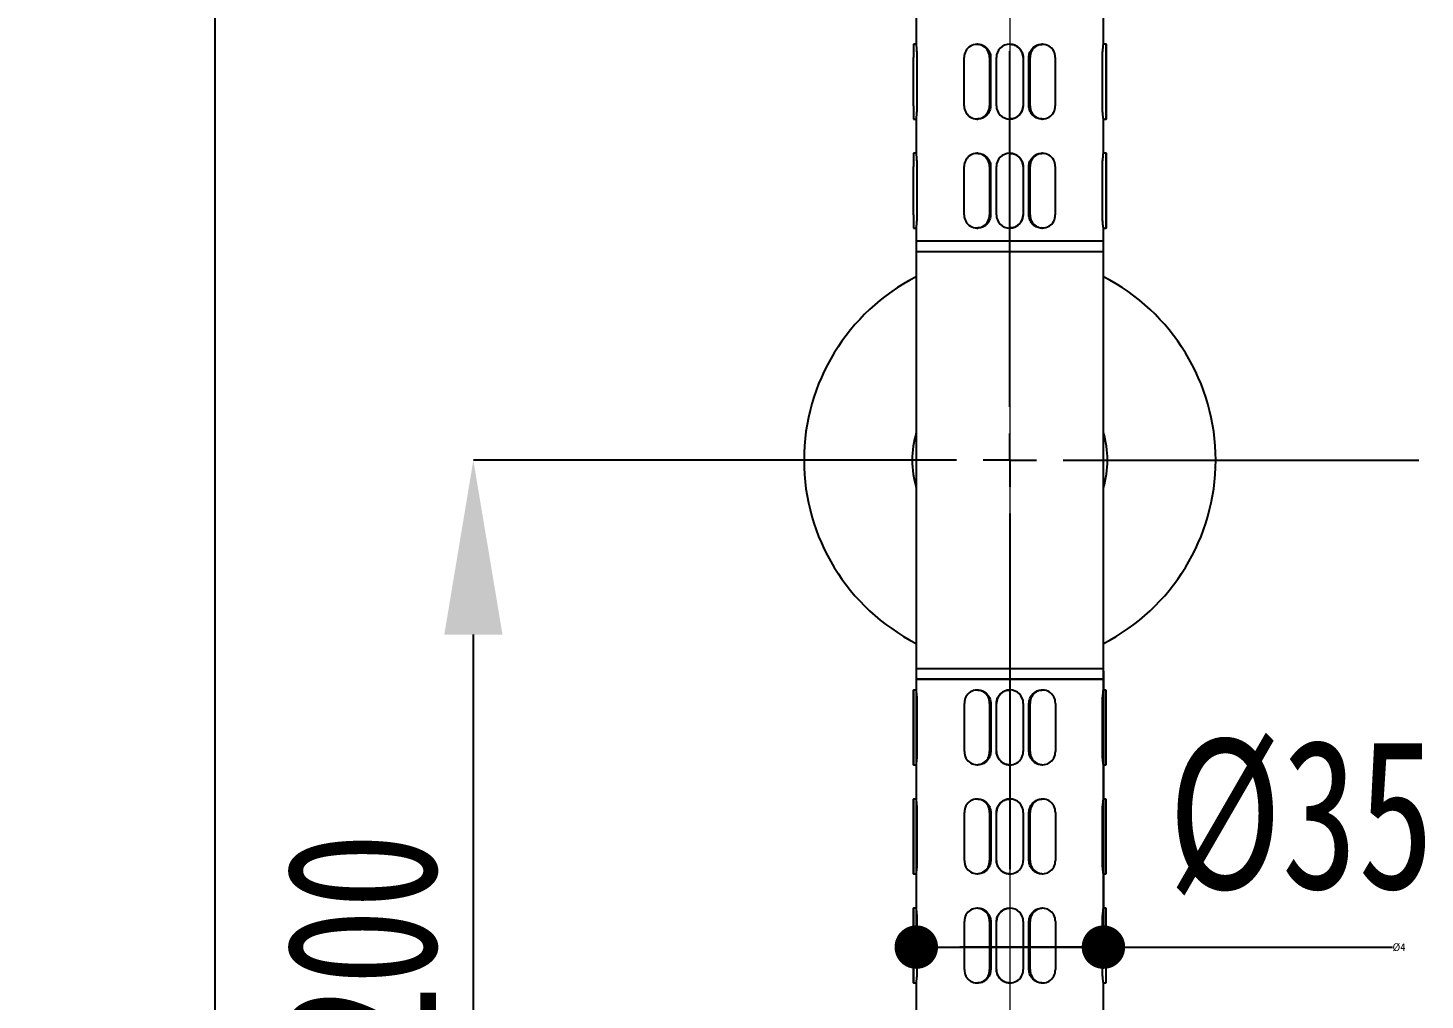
# Model space of a CAD drawing. Extents: x 0 to 951, y -2 to 427.
# Drawn here: x 110.74 to 143.4, y 125.36 to 148.09 of the extents above; entities that cross this region are included whole.
import ezdxf

# ---------------------------------------------------------------- set-up
doc = ezdxf.new("R2010")
doc.units = 0
doc.header["$LTSCALE"] = 23.1
doc.header["$MEASUREMENT"] = 0
doc.linetypes.add('CENTERX2', pattern=[20.32, 12.7, -2.54, 2.54, -2.54])
doc.layers.get('0').update_dxf_attribs({"linetype": 'CONTINUOUS'})
doc.layers.get('Defpoints').update_dxf_attribs({"linetype": 'CONTINUOUS'})
doc.layers.add('10', color=7, linetype='CONTINUOUS')
doc.layers.add('中心线层', color=1, linetype='CENTERX2', lineweight=25)
doc.styles.add('SLDTEXTSTYLE0', font='hyswlongfangsong.ttf')
doc.dimstyles.new('SLDDIMSTYLE0', dxfattribs={"dimtxt": 3.5, "dimasz": 4.08, "dimexe": 0, "dimexo": 0.0625, "dimgap": 0.875, "dimtad": 2, "dimdec": 0, "dimlfac": 5, "dimrnd": 1e-09, "dimzin": 12, "dimdsep": 46, "dimtxsty": 'SLDTEXTSTYLE0', "dimsah": 1, "dimcen": 0.09, "dimadec": 0, "dimazin": 3, "dimtfac": 1, "dimtdec": 0, "dimtofl": 0, "dimtmove": 0, "dimatfit": 3, "dimfxl": 1, "dimfrac": 2, "dimtolj": 1, "dimtzin": 12, "dimarcsym": 0})
doc.dimstyles.new('SLDDIMSTYLE2', dxfattribs={"dimtxt": 0.18, "dimasz": 1.016, "dimexe": 0, "dimexo": 0.0625, "dimgap": 0, "dimtad": 0, "dimtih": 1, "dimtoh": 1, "dimdec": 0, "dimrnd": 1e-09, "dimzin": 0, "dimdsep": 46, "dimtxsty": 'Standard', "dimblk1": 'DOT', "dimblk2": 'DOT', "dimsah": 1, "dimcen": 0.09, "dimadec": 0, "dimazin": 0, "dimtfac": 1.016, "dimtdec": 0, "dimtofl": 0, "dimtmove": 0, "dimatfit": 3, "dimldrblk": 'DOT', "dimfxl": 1, "dimfrac": 2, "dimtolj": 1, "dimtzin": 0, "dimarcsym": 0})

# ---------------------------------------------------------------- blocks, each defined once
blk = doc.blocks.new('*D33')
at = {"layer": '10', "color": 0, "lineweight": -2}
for p, q in [((135.819, 226.61), (115.115, 226.61)), ((115.115, 117.19), (115.115, 222.53)), ((136.582, 113.11), (115.115, 113.11))]:
    blk.add_line(p, q, dxfattribs=at)
at = {"layer": '10', "color": 0}
for points in [[(115.795, 222.53), (114.435, 222.53), (115.115, 226.61)], [(114.435, 117.19), (115.795, 117.19), (115.115, 113.11)]]:
    blk.add_solid(points, dxfattribs=at)
at = {"layer": 'Defpoints', "color": 0}
for p in [(115.115, 226.61), (135.882, 226.61), (136.645, 113.11)]:
    blk.add_point(p, dxfattribs=at)
at = {"layer": '10', "color": 0, "insert": (110.74, 168.486), "char_height": 3.5, "attachment_point": 2, "rotation": 90, "style": 'SLDTEXTSTYLE0'}
blk.add_mtext('\\A1;900', dxfattribs=at)
blk = doc.blocks.new('*D35')
at = {"layer": '10', "color": 0, "lineweight": -2}
for p, q in [((128.507, 137.985), (121.153, 137.985)), ((121.153, 117.19), (121.153, 133.905)), ((136.582, 113.11), (121.153, 113.11))]:
    blk.add_line(p, q, dxfattribs=at)
at = {"layer": '10', "color": 0}
for points in [[(121.833, 133.905), (120.473, 133.905), (121.153, 137.985)], [(120.473, 117.19), (121.833, 117.19), (121.153, 113.11)]]:
    blk.add_solid(points, dxfattribs=at)
at = {"layer": 'Defpoints', "color": 0}
for p in [(121.153, 137.985), (128.569, 137.985), (136.645, 113.11)]:
    blk.add_point(p, dxfattribs=at)
at = {"layer": '10', "color": 0, "insert": (116.778, 126.598), "char_height": 3.5, "attachment_point": 2, "rotation": 90, "style": 'SLDTEXTSTYLE0'}
blk.add_mtext('\\A1;200', dxfattribs=at)
blk = doc.blocks.new('_DOT')
at = {"color": 0, "linetype": 'ByBlock', "lineweight": -2}
blk.add_line((-0.5, 0), (-1, 0), dxfattribs=at)
at = {"color": 0, "linetype": 'ByBlock', "const_width": 0.5}
blk.add_lwpolyline([(-0.25, 0, 1), (0.25, 0, 1)], format="xyb", close=True, dxfattribs=at)
blk = doc.blocks.new('*D36')
at = {"layer": '10', "color": 0, "lineweight": -2}
for p, q in [((131.507, 133.048), (131.507, 126.598)), ((135.882, 133.048), (135.882, 126.598)), ((131.507, 126.598), (142.641, 126.598)), ((132.523, 126.598), (134.866, 126.598)), ((134.866, 126.598), (132.523, 126.598))]:
    blk.add_line(p, q, dxfattribs=at)
at = {"layer": 'Defpoints', "color": 0}
for p in [(131.507, 133.11), (135.882, 133.11), (135.882, 126.598)]:
    blk.add_point(p, dxfattribs=at)
at = {"layer": '10', "color": 0, "lineweight": -2, "xscale": 1.016, "yscale": 1.016, "zscale": 1.016, "rotation": 180}
blk.add_blockref('_DOT', (131.507, 126.598), dxfattribs=at)
at = {"layer": '10', "color": 0, "lineweight": -2, "xscale": 1.016, "yscale": 1.016, "zscale": 1.016}
blk.add_blockref('_DOT', (135.882, 126.598), dxfattribs=at)
at = {"layer": '10', "color": 0, "insert": (142.791, 126.688), "char_height": 0.18, "attachment_point": 2}
blk.add_mtext('\\A1;%%c4', dxfattribs=at)
blk = doc.blocks.new('SW_CENTERMARKSYMBOL_0')
at = {"layer": '中心线层', "color": 0}
for p, q in [((0, 1.25), (0, 9.5625)), ((0, 0), (0, 0.625)), ((-1.25, 0), (-9.5625, 0)), ((0, 0), (-0.625, 0)), ((0, 0), (0, -0.625)), ((0, 0), (0.625, 0)), ((1.25, 0), (9.5625, 0)), ((0, -1.25), (0, -9.5625))]:
    blk.add_line(p, q, dxfattribs=at)

msp = doc.modelspace()

# ---------------------------------------------------------------- linework, layer by layer
at = {"color": 7, "linetype": 'Continuous', "lineweight": 25}
for p, q in [((131.507, 148.514), (131.507, 147.706)), ((135.882, 147.707), (135.882, 148.515)), ((131.508, 147.71), (131.444, 147.71)), ((132.944, 147.71), (132.922, 147.71)), ((133.691, 147.71), (133.691, 147.71)), ((134.461, 147.71), (134.44, 147.71)), ((135.944, 147.71), (135.881, 147.71)), ((131.444, 146.273), (131.444, 147.398)), ((131.529, 146.273), (131.529, 147.398)), ((132.628, 146.273), (132.628, 147.398)), ((133.215, 147.398), (133.215, 146.273)), ((133.245, 147.398), (133.245, 146.273)), ((133.379, 146.273), (133.379, 147.398)), ((134.004, 147.398), (134.004, 146.273)), ((134.004, 147.398), (134.004, 146.273)), ((134.138, 146.273), (134.138, 147.398)), ((134.167, 146.273), (134.167, 147.398)), ((134.755, 147.398), (134.755, 146.273)), ((135.859, 146.273), (135.859, 147.398)), ((135.944, 146.273), (135.944, 147.398)), ((135.945, 147.398), (135.945, 146.273)), ((131.444, 145.96), (131.508, 145.96)), ((131.507, 145.964), (131.507, 145.156)), ((132.922, 145.96), (132.944, 145.96)), ((133.691, 145.96), (133.691, 145.96)), ((134.44, 145.96), (134.461, 145.96)), ((135.881, 145.96), (135.944, 145.96)), ((135.882, 145.157), (135.882, 145.965)), ((131.508, 145.16), (131.444, 145.16)), ((132.944, 145.16), (132.922, 145.16)), ((133.691, 145.16), (133.691, 145.16)), ((134.461, 145.16), (134.44, 145.16)), ((135.944, 145.16), (135.881, 145.16)), ((131.444, 143.723), (131.444, 144.848)), ((131.529, 143.723), (131.529, 144.848)), ((132.628, 143.723), (132.628, 144.848)), ((133.215, 144.848), (133.215, 143.723)), ((133.245, 144.848), (133.245, 143.723)), ((133.379, 143.723), (133.379, 144.848)), ((134.004, 144.848), (134.004, 143.723)), ((134.004, 144.848), (134.004, 143.723)), ((134.138, 143.723), (134.138, 144.848)), ((134.167, 143.723), (134.167, 144.848)), ((134.755, 144.848), (134.755, 143.723)), ((135.859, 143.723), (135.859, 144.848)), ((135.944, 143.723), (135.944, 144.848)), ((135.945, 144.848), (135.945, 143.723)), ((131.444, 143.41), (131.508, 143.41)), ((131.507, 143.414), (131.507, 143.11)), ((132.922, 143.41), (132.944, 143.41)), ((133.691, 143.41), (133.691, 143.41)), ((134.44, 143.41), (134.461, 143.41)), ((135.881, 143.41), (135.944, 143.41)), ((135.882, 143.11), (135.882, 143.415)), ((131.507, 143.11), (131.507, 142.86)), ((131.507, 143.11), (135.882, 143.11)), ((131.507, 143.11), (135.882, 143.11)), ((135.882, 142.86), (135.882, 143.11)), ((131.507, 142.86), (131.507, 137.985)), ((131.507, 142.86), (135.882, 142.86)), ((135.882, 137.985), (135.882, 142.86)), ((131.507, 137.985), (131.507, 133.11)), ((135.882, 133.11), (135.882, 137.985)), ((131.507, 133.11), (131.507, 132.86)), ((131.507, 133.11), (135.882, 133.11)), ((135.882, 132.86), (135.882, 133.11)), ((131.508, 132.61), (131.444, 132.61)), ((131.507, 132.86), (131.507, 132.607)), ((135.882, 132.86), (131.507, 132.86)), ((131.507, 132.86), (135.882, 132.86)), ((132.947, 132.61), (132.925, 132.61)), ((133.695, 132.61), (133.695, 132.61)), ((134.464, 132.61), (134.443, 132.61)), ((135.944, 132.61), (135.881, 132.61)), ((135.882, 132.607), (135.882, 132.86)), ((131.444, 131.173), (131.444, 132.298)), ((131.444, 132.298), (131.444, 131.173)), ((131.529, 131.173), (131.529, 132.298)), ((132.631, 131.173), (132.631, 132.298)), ((133.219, 132.298), (133.219, 131.173)), ((133.248, 132.298), (133.248, 131.173)), ((133.382, 131.173), (133.382, 132.298)), ((133.382, 131.173), (133.382, 132.298)), ((134.007, 132.298), (134.007, 131.173)), ((134.141, 131.173), (134.141, 132.298)), ((134.171, 131.173), (134.171, 132.298)), ((134.758, 132.298), (134.758, 131.173)), ((135.86, 131.173), (135.86, 132.298)), ((135.944, 131.173), (135.944, 132.298)), ((131.444, 130.86), (131.508, 130.86)), ((131.507, 130.864), (131.507, 130.057)), ((132.925, 130.86), (132.947, 130.86)), ((133.695, 130.86), (133.695, 130.86)), ((134.443, 130.86), (134.464, 130.86)), ((135.881, 130.86), (135.944, 130.86)), ((135.882, 130.057), (135.882, 130.864)), ((131.508, 130.06), (131.444, 130.06)), ((132.947, 130.06), (132.925, 130.06)), ((133.695, 130.06), (133.695, 130.06)), ((134.464, 130.06), (134.443, 130.06)), ((135.944, 130.06), (135.881, 130.06)), ((131.444, 128.623), (131.444, 129.748)), ((131.444, 129.748), (131.444, 128.623)), ((131.529, 128.623), (131.529, 129.748)), ((132.631, 128.623), (132.631, 129.748)), ((133.219, 129.748), (133.219, 128.623)), ((133.248, 129.748), (133.248, 128.623)), ((133.382, 128.623), (133.382, 129.748)), ((133.382, 128.623), (133.382, 129.748)), ((134.007, 129.748), (134.007, 128.623)), ((134.141, 128.623), (134.141, 129.748)), ((134.171, 128.623), (134.171, 129.748)), ((134.758, 129.748), (134.758, 128.623)), ((135.86, 128.623), (135.86, 129.748)), ((135.944, 128.623), (135.944, 129.748)), ((131.444, 128.31), (131.508, 128.31)), ((131.507, 128.314), (131.507, 127.507)), ((132.925, 128.31), (132.947, 128.31)), ((133.695, 128.31), (133.695, 128.31)), ((134.443, 128.31), (134.464, 128.31)), ((135.881, 128.31), (135.944, 128.31)), ((135.882, 127.507), (135.882, 128.314)), ((131.508, 127.51), (131.444, 127.51)), ((132.947, 127.51), (132.925, 127.51)), ((133.695, 127.51), (133.695, 127.51)), ((134.464, 127.51), (134.443, 127.51)), ((135.944, 127.51), (135.881, 127.51)), ((131.444, 126.073), (131.444, 127.198)), ((131.444, 127.198), (131.444, 126.073)), ((131.529, 126.073), (131.529, 127.198)), ((132.631, 126.073), (132.631, 127.198)), ((133.219, 127.198), (133.219, 126.073)), ((133.248, 127.198), (133.248, 126.073)), ((133.382, 126.073), (133.382, 127.198)), ((133.382, 126.073), (133.382, 127.198)), ((134.007, 127.198), (134.007, 126.073)), ((134.141, 126.073), (134.141, 127.198)), ((134.171, 126.073), (134.171, 127.198)), ((134.758, 127.198), (134.758, 126.073)), ((135.86, 126.073), (135.86, 127.198)), ((135.944, 126.073), (135.944, 127.198)), ((131.444, 125.76), (131.508, 125.76)), ((131.507, 125.764), (131.507, 124.957)), ((132.925, 125.76), (132.947, 125.76)), ((133.695, 125.76), (133.695, 125.76)), ((134.443, 125.76), (134.464, 125.76)), ((135.881, 125.76), (135.944, 125.76)), ((135.882, 124.957), (135.882, 125.764))]:
    msp.add_line(p, q, dxfattribs=at)
at = {"color": 7, "linetype": 'Continuous', "lineweight": 25, "flags": 128}
for points in [[(135.944, 147.398), (135.944, 147.518), (135.944, 147.619), (135.944, 147.687), (135.944, 147.71), (135.945, 147.687), (135.945, 147.619), (135.945, 147.518), (135.945, 147.398)], [(135.945, 146.273), (135.945, 146.153), (135.945, 146.052), (135.945, 145.984), (135.944, 145.96), (135.944, 145.984), (135.944, 146.052), (135.944, 146.153), (135.944, 146.273)], [(135.944, 144.848), (135.944, 144.968), (135.944, 145.069), (135.944, 145.137), (135.944, 145.16), (135.945, 145.137), (135.945, 145.069), (135.945, 144.968), (135.945, 144.848)], [(135.945, 143.723), (135.945, 143.603), (135.945, 143.502), (135.945, 143.434), (135.944, 143.41), (135.944, 143.434), (135.944, 143.502), (135.944, 143.603), (135.944, 143.723)], [(131.444, 132.298), (131.444, 132.418), (131.444, 132.519), (131.444, 132.587), (131.444, 132.61), (131.444, 132.587), (131.444, 132.519), (131.444, 132.418), (131.444, 132.298)], [(135.944, 132.298), (135.944, 132.418), (135.944, 132.519), (135.944, 132.587), (135.944, 132.61)], [(131.444, 131.173), (131.444, 131.053), (131.444, 130.952), (131.444, 130.884), (131.444, 130.86), (131.444, 130.884), (131.444, 130.952), (131.444, 131.053), (131.444, 131.173)], [(135.944, 130.86), (135.944, 130.884), (135.944, 130.952), (135.944, 131.053), (135.944, 131.173)], [(131.444, 129.748), (131.444, 129.868), (131.444, 129.969), (131.444, 130.037), (131.444, 130.06), (131.444, 130.037), (131.444, 129.969), (131.444, 129.868), (131.444, 129.748)], [(135.944, 129.748), (135.944, 129.868), (135.944, 129.969), (135.944, 130.037), (135.944, 130.06)], [(131.444, 128.623), (131.444, 128.503), (131.444, 128.402), (131.444, 128.334), (131.444, 128.31), (131.444, 128.334), (131.444, 128.402), (131.444, 128.503), (131.444, 128.623)], [(135.944, 128.31), (135.944, 128.334), (135.944, 128.402), (135.944, 128.503), (135.944, 128.623)], [(131.444, 127.198), (131.444, 127.318), (131.444, 127.419), (131.444, 127.487), (131.444, 127.51), (131.444, 127.487), (131.444, 127.419), (131.444, 127.318), (131.444, 127.198)], [(135.944, 127.198), (135.944, 127.318), (135.944, 127.419), (135.944, 127.487), (135.944, 127.51)], [(131.444, 126.073), (131.444, 125.953), (131.444, 125.852), (131.444, 125.784), (131.444, 125.76), (131.444, 125.784), (131.444, 125.852), (131.444, 125.953), (131.444, 126.073)], [(135.944, 125.76), (135.944, 125.784), (135.944, 125.852), (135.944, 125.953), (135.944, 126.073)]]:
    msp.add_lwpolyline(points, dxfattribs=at)
at = {"color": 7, "linetype": 'Continuous', "lineweight": 25}
for centre, radius, start, end in [((186.033, 147.476), 54.589, 179.7539, 180.0819), ((132.922, 147.413), 0.294, 357.1087, 182.8913), ((133.691, 147.398), 0.312, 0.0002, 179.9998), ((134.461, 147.413), 0.294, 357.1567, 182.8433), ((186.032, 146.195), 54.588, 179.9181, 180.2461), ((132.922, 146.258), 0.294, 177.1085, 2.8915), ((133.691, 146.273), 0.312, 180, 0), ((134.461, 146.258), 0.294, 177.1564, 2.8436), ((186.033, 144.926), 54.589, 179.7539, 180.0819), ((132.922, 144.863), 0.294, 357.1085, 182.8915), ((133.691, 144.848), 0.312, 360, 180), ((134.461, 144.863), 0.294, 357.1564, 182.8436), ((186.032, 143.645), 54.588, 179.9181, 180.2461), ((132.922, 143.708), 0.294, 177.1085, 2.8915), ((133.691, 143.723), 0.312, 180, 0), ((134.461, 143.708), 0.294, 177.1564, 2.8436), ((133.694, 137.985), 4.812, 117.0357, 242.9643), ((133.694, 137.985), 4.812, 297.0357, 62.9643), ((133.694, 137.985), 2.281, 163.517, 196.483), ((133.694, 137.985), 2.281, 343.517, 16.483), ((132.925, 132.313), 0.294, 357.1338, 182.8662), ((133.695, 132.298), 0.313, 0.0323, 179.9677), ((134.464, 132.313), 0.294, 357.1314, 182.8686), ((132.925, 131.158), 0.294, 177.1336, 2.8664), ((133.695, 131.173), 0.313, 179.9677, 0.0323), ((134.464, 131.158), 0.294, 177.1312, 2.8688), ((132.925, 129.763), 0.294, 357.1336, 182.8664), ((133.695, 129.748), 0.313, 0.0323, 179.9677), ((134.464, 129.763), 0.294, 357.1312, 182.8688), ((132.925, 128.608), 0.294, 177.1338, 2.8662), ((133.695, 128.623), 0.313, 179.9677, 0.0323), ((134.464, 128.608), 0.294, 177.1314, 2.8686), ((132.925, 127.213), 0.294, 357.1336, 182.8664), ((133.695, 127.198), 0.313, 0.0323, 179.9677), ((134.464, 127.213), 0.294, 357.1312, 182.8688), ((132.925, 126.058), 0.294, 177.1336, 2.8664), ((133.695, 126.073), 0.313, 179.9677, 0.0323), ((134.464, 126.058), 0.294, 177.1312, 2.8688)]:
    msp.add_arc(centre, radius, start, end, dxfattribs=at)
for points, knots in [([(131.529, 147.398), (131.528, 147.433), (131.527, 147.503), (131.52, 147.596), (131.513, 147.666), (131.507, 147.706), (131.508, 147.706), (131.508, 147.706)], [0, 0, 0, 0, 0.214719, 0.429389, 0.645437, 0.86241, 1, 1, 1, 1]), ([(132.944, 147.707), (132.954, 147.708), (132.998, 147.712), (133.074, 147.684), (133.158, 147.625), (133.218, 147.537), (133.242, 147.457), (133.244, 147.41), (133.245, 147.398)], [0, 0, 0, 0, 0.070496, 0.282951, 0.496156, 0.711255, 0.926479, 1, 1, 1, 1]), ([(133.692, 147.707), (133.703, 147.708), (133.749, 147.712), (133.829, 147.684), (133.915, 147.625), (133.977, 147.537), (134.002, 147.457), (134.003, 147.41), (134.004, 147.398)], [0, 0, 0, 0, 0.070496, 0.282951, 0.496155, 0.711255, 0.926479, 1, 1, 1, 1]), ([(134.138, 147.398), (134.142, 147.433), (134.148, 147.503), (134.201, 147.596), (134.278, 147.666), (134.362, 147.707), (134.418, 147.707), (134.44, 147.707)], [0, 0, 0, 0, 0.213247, 0.426444, 0.64101, 0.856495, 1, 1, 1, 1]), ([(135.859, 147.398), (135.86, 147.433), (135.861, 147.503), (135.868, 147.596), (135.876, 147.666), (135.881, 147.707), (135.881, 147.707), (135.881, 147.707)], [0, 0, 0, 0, 0.211982, 0.423916, 0.63721, 0.851418, 1, 1, 1, 1]), ([(131.507, 145.964), (131.507, 145.963), (131.507, 145.959), (131.511, 145.987), (131.518, 146.046), (131.525, 146.133), (131.529, 146.214), (131.529, 146.261), (131.529, 146.273)], [0, 0, 0, 0, 0.06492, 0.278648, 0.493131, 0.709523, 0.926034, 1, 1, 1, 1]), ([(133.245, 146.273), (133.241, 146.238), (133.234, 146.168), (133.182, 146.075), (133.105, 146.005), (133.021, 145.964), (132.965, 145.964), (132.943, 145.964)], [0, 0, 0, 0, 0.21325, 0.426444, 0.641012, 0.856495, 1, 1, 1, 1]), ([(134.004, 146.273), (134, 146.238), (133.994, 146.168), (133.94, 146.075), (133.862, 146.005), (133.774, 145.964), (133.715, 145.964), (133.691, 145.964)], [0, 0, 0, 0, 0.21325, 0.426444, 0.641012, 0.856495, 1, 1, 1, 1]), ([(134.439, 145.964), (134.429, 145.963), (134.385, 145.959), (134.309, 145.987), (134.225, 146.046), (134.164, 146.133), (134.14, 146.214), (134.139, 146.261), (134.138, 146.273)], [0, 0, 0, 0, 0.070496, 0.282949, 0.496153, 0.711255, 0.926475, 1, 1, 1, 1]), ([(135.881, 145.965), (135.882, 145.963), (135.882, 145.959), (135.878, 145.987), (135.871, 146.046), (135.863, 146.133), (135.859, 146.214), (135.859, 146.261), (135.859, 146.273)], [0, 0, 0, 0, 0.076828, 0.287833, 0.499585, 0.713222, 0.926976, 1, 1, 1, 1]), ([(131.529, 144.848), (131.528, 144.883), (131.527, 144.953), (131.52, 145.046), (131.513, 145.116), (131.507, 145.156), (131.508, 145.156), (131.508, 145.156)], [0, 0, 0, 0, 0.214719, 0.429389, 0.645439, 0.86241, 1, 1, 1, 1]), ([(132.944, 145.157), (132.954, 145.158), (132.998, 145.162), (133.074, 145.134), (133.158, 145.075), (133.218, 144.987), (133.242, 144.907), (133.244, 144.86), (133.245, 144.848)], [0, 0, 0, 0, 0.070496, 0.28295, 0.496156, 0.711255, 0.926475, 1, 1, 1, 1]), ([(133.692, 145.157), (133.703, 145.158), (133.749, 145.162), (133.829, 145.134), (133.915, 145.075), (133.977, 144.987), (134.002, 144.907), (134.003, 144.86), (134.004, 144.848)], [0, 0, 0, 0, 0.070496, 0.282949, 0.496156, 0.711255, 0.926475, 1, 1, 1, 1]), ([(134.138, 144.848), (134.142, 144.883), (134.148, 144.953), (134.201, 145.046), (134.278, 145.116), (134.362, 145.157), (134.418, 145.157), (134.44, 145.157)], [0, 0, 0, 0, 0.213246, 0.426444, 0.641012, 0.856496, 1, 1, 1, 1]), ([(135.859, 144.848), (135.86, 144.883), (135.861, 144.953), (135.868, 145.046), (135.876, 145.116), (135.881, 145.157), (135.881, 145.157), (135.881, 145.157)], [0, 0, 0, 0, 0.211982, 0.423916, 0.637212, 0.851418, 1, 1, 1, 1]), ([(131.507, 143.414), (131.507, 143.413), (131.507, 143.409), (131.511, 143.437), (131.518, 143.496), (131.525, 143.583), (131.529, 143.664), (131.529, 143.711), (131.529, 143.723)], [0, 0, 0, 0, 0.06492, 0.278648, 0.493131, 0.709523, 0.926034, 1, 1, 1, 1]), ([(133.245, 143.723), (133.241, 143.688), (133.234, 143.618), (133.182, 143.525), (133.105, 143.455), (133.021, 143.414), (132.965, 143.414), (132.943, 143.414)], [0, 0, 0, 0, 0.21325, 0.426444, 0.641012, 0.856495, 1, 1, 1, 1]), ([(134.004, 143.723), (134, 143.688), (133.994, 143.618), (133.94, 143.525), (133.862, 143.455), (133.774, 143.414), (133.715, 143.414), (133.691, 143.414)], [0, 0, 0, 0, 0.21325, 0.426444, 0.641012, 0.856495, 1, 1, 1, 1]), ([(134.439, 143.414), (134.429, 143.413), (134.385, 143.409), (134.309, 143.437), (134.225, 143.496), (134.164, 143.583), (134.14, 143.664), (134.139, 143.711), (134.138, 143.723)], [0, 0, 0, 0, 0.070496, 0.282949, 0.496153, 0.711255, 0.926475, 1, 1, 1, 1]), ([(135.881, 143.415), (135.882, 143.413), (135.882, 143.409), (135.878, 143.437), (135.871, 143.496), (135.863, 143.583), (135.859, 143.664), (135.859, 143.711), (135.859, 143.723)], [0, 0, 0, 0, 0.076828, 0.287833, 0.499585, 0.713222, 0.926976, 1, 1, 1, 1]), ([(131.529, 132.298), (131.529, 132.333), (131.528, 132.403), (131.521, 132.496), (131.513, 132.566), (131.508, 132.607), (131.508, 132.607), (131.508, 132.607)], [0, 0, 0, 0, 0.213276, 0.4265, 0.641096, 0.856608, 1, 1, 1, 1]), ([(132.947, 132.607), (132.958, 132.608), (133.001, 132.612), (133.077, 132.584), (133.161, 132.525), (133.222, 132.437), (133.246, 132.357), (133.247, 132.31), (133.248, 132.298)], [0, 0, 0, 0, 0.070496, 0.28295, 0.496154, 0.711255, 0.926477, 1, 1, 1, 1]), ([(133.382, 132.298), (133.386, 132.333), (133.392, 132.403), (133.446, 132.496), (133.524, 132.566), (133.612, 132.607), (133.671, 132.607), (133.695, 132.607)], [0, 0, 0, 0, 0.213248, 0.426444, 0.641011, 0.856495, 1, 1, 1, 1]), ([(134.141, 132.298), (134.145, 132.333), (134.152, 132.403), (134.204, 132.496), (134.281, 132.566), (134.365, 132.607), (134.421, 132.607), (134.443, 132.607)], [0, 0, 0, 0, 0.213248, 0.426444, 0.641011, 0.856495, 1, 1, 1, 1]), ([(135.86, 132.298), (135.86, 132.333), (135.861, 132.403), (135.868, 132.496), (135.876, 132.566), (135.881, 132.607), (135.881, 132.607), (135.881, 132.607)], [0, 0, 0, 0, 0.213411, 0.42677, 0.641501, 0.857149, 1, 1, 1, 1]), ([(131.508, 130.864), (131.507, 130.863), (131.507, 130.859), (131.511, 130.887), (131.518, 130.946), (131.526, 131.033), (131.529, 131.114), (131.529, 131.161), (131.529, 131.173)], [0, 0, 0, 0, 0.071205, 0.283496, 0.496539, 0.711475, 0.926531, 1, 1, 1, 1]), ([(133.248, 131.173), (133.244, 131.138), (133.238, 131.068), (133.185, 130.975), (133.109, 130.905), (133.024, 130.864), (132.969, 130.864), (132.946, 130.864)], [0, 0, 0, 0, 0.213248, 0.426444, 0.641012, 0.856495, 1, 1, 1, 1]), ([(133.694, 130.864), (133.683, 130.863), (133.637, 130.859), (133.557, 130.887), (133.47, 130.946), (133.409, 131.033), (133.384, 131.114), (133.383, 131.161), (133.382, 131.173)], [0, 0, 0, 0, 0.070496, 0.282949, 0.496155, 0.711255, 0.926475, 1, 1, 1, 1]), ([(134.442, 130.864), (134.432, 130.863), (134.388, 130.859), (134.313, 130.887), (134.228, 130.946), (134.168, 131.033), (134.144, 131.114), (134.142, 131.161), (134.141, 131.173)], [0, 0, 0, 0, 0.070497, 0.28295, 0.496155, 0.711255, 0.926475, 1, 1, 1, 1]), ([(135.881, 130.864), (135.882, 130.863), (135.882, 130.859), (135.878, 130.887), (135.871, 130.946), (135.863, 131.033), (135.86, 131.114), (135.86, 131.161), (135.86, 131.173)], [0, 0, 0, 0, 0.070619, 0.283044, 0.496221, 0.711293, 0.926485, 1, 1, 1, 1]), ([(131.529, 129.748), (131.529, 129.783), (131.528, 129.853), (131.521, 129.946), (131.513, 130.016), (131.508, 130.057), (131.508, 130.057), (131.508, 130.057)], [0, 0, 0, 0, 0.213276, 0.4265, 0.641097, 0.856608, 1, 1, 1, 1]), ([(132.947, 130.057), (132.958, 130.058), (133.001, 130.062), (133.077, 130.034), (133.161, 129.975), (133.222, 129.887), (133.246, 129.807), (133.247, 129.76), (133.248, 129.748)], [0, 0, 0, 0, 0.070496, 0.28295, 0.496154, 0.711255, 0.926477, 1, 1, 1, 1]), ([(133.382, 129.748), (133.386, 129.783), (133.392, 129.853), (133.446, 129.946), (133.524, 130.016), (133.612, 130.057), (133.671, 130.057), (133.695, 130.057)], [0, 0, 0, 0, 0.213248, 0.426444, 0.641012, 0.856495, 1, 1, 1, 1]), ([(134.141, 129.748), (134.145, 129.783), (134.152, 129.853), (134.204, 129.946), (134.281, 130.016), (134.365, 130.057), (134.421, 130.057), (134.443, 130.057)], [0, 0, 0, 0, 0.213248, 0.426444, 0.641012, 0.856495, 1, 1, 1, 1]), ([(135.86, 129.748), (135.86, 129.783), (135.861, 129.853), (135.868, 129.946), (135.876, 130.016), (135.881, 130.057), (135.881, 130.057), (135.881, 130.057)], [0, 0, 0, 0, 0.213411, 0.42677, 0.641502, 0.857149, 1, 1, 1, 1]), ([(131.508, 128.314), (131.507, 128.313), (131.507, 128.309), (131.511, 128.337), (131.518, 128.396), (131.526, 128.483), (131.529, 128.564), (131.529, 128.611), (131.529, 128.623)], [0, 0, 0, 0, 0.071205, 0.283497, 0.496539, 0.711475, 0.926533, 1, 1, 1, 1]), ([(133.248, 128.623), (133.244, 128.588), (133.238, 128.518), (133.185, 128.425), (133.109, 128.355), (133.024, 128.314), (132.969, 128.314), (132.946, 128.314)], [0, 0, 0, 0, 0.213248, 0.426444, 0.641011, 0.856495, 1, 1, 1, 1]), ([(133.694, 128.314), (133.683, 128.313), (133.637, 128.309), (133.557, 128.337), (133.47, 128.396), (133.409, 128.483), (133.384, 128.564), (133.383, 128.611), (133.382, 128.623)], [0, 0, 0, 0, 0.070496, 0.28295, 0.496154, 0.711255, 0.926477, 1, 1, 1, 1]), ([(134.442, 128.314), (134.432, 128.313), (134.388, 128.309), (134.313, 128.337), (134.228, 128.396), (134.168, 128.483), (134.144, 128.564), (134.142, 128.611), (134.141, 128.623)], [0, 0, 0, 0, 0.070497, 0.28295, 0.496155, 0.711255, 0.926477, 1, 1, 1, 1]), ([(135.881, 128.314), (135.882, 128.313), (135.882, 128.309), (135.878, 128.337), (135.871, 128.396), (135.863, 128.483), (135.86, 128.564), (135.86, 128.611), (135.86, 128.623)], [0, 0, 0, 0, 0.070619, 0.283045, 0.496221, 0.711293, 0.926487, 1, 1, 1, 1]), ([(131.529, 127.198), (131.529, 127.233), (131.528, 127.303), (131.521, 127.396), (131.513, 127.466), (131.508, 127.507), (131.508, 127.507), (131.508, 127.507)], [0, 0, 0, 0, 0.213278, 0.4265, 0.641097, 0.856608, 1, 1, 1, 1]), ([(132.947, 127.507), (132.958, 127.508), (133.001, 127.512), (133.077, 127.484), (133.161, 127.425), (133.222, 127.337), (133.246, 127.257), (133.247, 127.21), (133.248, 127.198)], [0, 0, 0, 0, 0.070496, 0.282949, 0.496153, 0.711254, 0.926475, 1, 1, 1, 1]), ([(133.382, 127.198), (133.386, 127.233), (133.392, 127.303), (133.446, 127.396), (133.524, 127.466), (133.612, 127.507), (133.671, 127.507), (133.695, 127.507)], [0, 0, 0, 0, 0.21325, 0.426444, 0.641012, 0.856495, 1, 1, 1, 1]), ([(134.141, 127.198), (134.145, 127.233), (134.152, 127.303), (134.204, 127.396), (134.281, 127.466), (134.365, 127.507), (134.421, 127.507), (134.443, 127.507)], [0, 0, 0, 0, 0.21325, 0.426444, 0.641012, 0.856495, 1, 1, 1, 1]), ([(135.86, 127.198), (135.86, 127.233), (135.861, 127.303), (135.868, 127.396), (135.876, 127.466), (135.881, 127.507), (135.881, 127.507), (135.881, 127.507)], [0, 0, 0, 0, 0.213413, 0.42677, 0.641502, 0.857149, 1, 1, 1, 1]), ([(131.508, 125.764), (131.507, 125.763), (131.507, 125.759), (131.511, 125.787), (131.518, 125.846), (131.526, 125.933), (131.529, 126.014), (131.529, 126.061), (131.529, 126.073)], [0, 0, 0, 0, 0.071205, 0.283496, 0.496538, 0.711474, 0.926531, 1, 1, 1, 1]), ([(133.248, 126.073), (133.244, 126.038), (133.238, 125.968), (133.185, 125.875), (133.109, 125.805), (133.024, 125.764), (132.969, 125.764), (132.946, 125.764)], [0, 0, 0, 0, 0.21325, 0.426444, 0.641012, 0.856495, 1, 1, 1, 1]), ([(133.694, 125.764), (133.683, 125.763), (133.637, 125.759), (133.557, 125.787), (133.47, 125.846), (133.409, 125.933), (133.384, 126.014), (133.383, 126.061), (133.382, 126.073)], [0, 0, 0, 0, 0.070496, 0.28295, 0.496154, 0.711253, 0.926475, 1, 1, 1, 1]), ([(134.442, 125.764), (134.432, 125.763), (134.388, 125.759), (134.313, 125.787), (134.228, 125.846), (134.168, 125.933), (134.144, 126.014), (134.142, 126.061), (134.141, 126.073)], [0, 0, 0, 0, 0.070497, 0.28295, 0.496154, 0.711254, 0.926475, 1, 1, 1, 1]), ([(135.881, 125.764), (135.882, 125.763), (135.882, 125.759), (135.878, 125.787), (135.871, 125.846), (135.863, 125.933), (135.86, 126.014), (135.86, 126.061), (135.86, 126.073)], [0, 0, 0, 0, 0.070619, 0.283044, 0.49622, 0.711292, 0.926485, 1, 1, 1, 1])]:
    msp.add_open_spline(points, degree=3, knots=knots, dxfattribs=at)
at = {"layer": '10', "linetype": 'CENTERX2', "lineweight": 18}
msp.add_line((133.694, 206.923), (133.694, 116.063), dxfattribs=at)

# ---------------------------------------------------------------- block references
at = {"layer": '10'}
msp.add_blockref('SW_CENTERMARKSYMBOL_0', (133.694, 137.985), dxfattribs=at)

# ---------------------------------------------------------------- texts
at = {"layer": '10', "insert": (140.504, 131.463), "char_height": 3.5, "attachment_point": 2, "style": 'SLDTEXTSTYLE0'}
msp.add_mtext('{%%C35}', dxfattribs=at)

# ---------------------------------------------------------------- dimensions: what is measured, and where the dimension line sits
at = {"layer": '10'}
for base, p2, text, picture, middle in [((115.115, 226.61), (135.882, 226.61), '900', '*D33', (115.115, 168.486)), ((121.153, 137.985), (128.569, 137.985), '200', '*D35', (121.153, 126.598))]:
    dim = msp.add_linear_dim(base=base, p1=(136.645, 113.11), p2=p2, angle=90, text=text, dimstyle='SLDDIMSTYLE0', dxfattribs=at)
    dim.commit()
    dim.dimension.update_dxf_attribs({"geometry": picture, "text_midpoint": middle, "dimtype": 160})
dim = msp.add_linear_dim(base=(135.882, 126.598), p1=(131.507, 133.11), p2=(135.882, 133.11), text='%%c<>', dimstyle='SLDDIMSTYLE2', dxfattribs=at)
dim.commit()
dim.dimension.update_dxf_attribs({"geometry": '*D36', "text_midpoint": (142.791, 126.598), "dimtype": 160})

doc.saveas('drawing.dxf')
